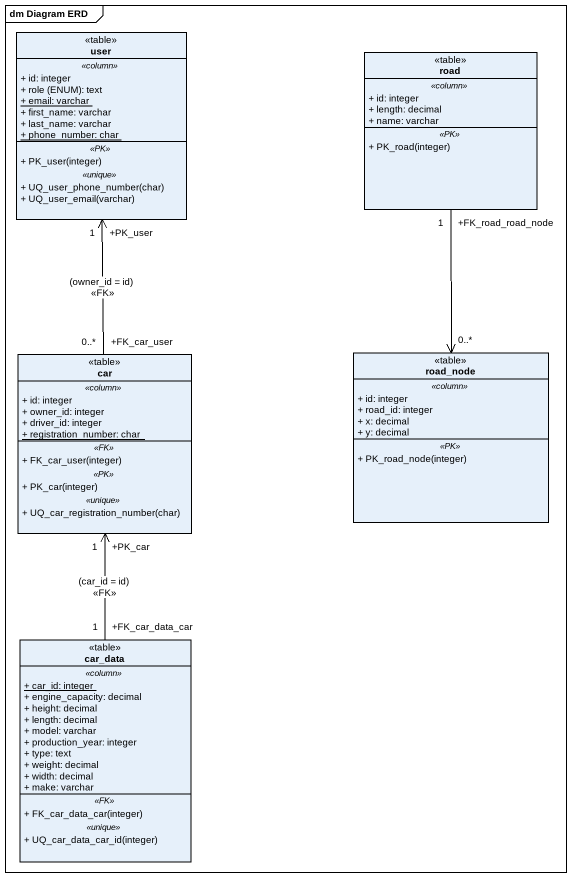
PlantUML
@startuml
mainframe dm Diagram ERD
hide circle
hide empty members
skinparam classAttributeIconSize 0
class user <<table>> {
  .. <<column>> ..
  + id: integer
  {field} + role (ENUM): text
  {static} + email: varchar
  + first_name: varchar
  + last_name: varchar
  {static} + phone_number: char
  .. <<PK>> ..
  + PK_user(integer)
  .. <<unique>> ..
  + UQ_user_phone_number(char)
  + UQ_user_email(varchar)
}
class road <<table>> {
  .. <<column>> ..
  + id: integer
  + length: decimal
  + name: varchar
  .. <<PK>> ..
  + PK_road(integer)
}
class car <<table>> {
  .. <<column>> ..
  + id: integer
  + owner_id: integer
  + driver_id: integer
  {static} + registration_number: char
  .. <<FK>> ..
  + FK_car_user(integer)
  .. <<PK>> ..
  + PK_car(integer)
  .. <<unique>> ..
  + UQ_car_registration_number(char)
}
class road_node <<table>> {
  .. <<column>> ..
  + id: integer
  + road_id: integer
  + x: decimal
  + y: decimal
  .. <<PK>> ..
  + PK_road_node(integer)
}
class car_data <<table>> {
  .. <<column>> ..
  {static} + car_id: integer
  + engine_capacity: decimal
  + height: decimal
  + length: decimal
  + model: varchar
  + production_year: integer
  + type: text
  + weight: decimal
  + width: decimal
  + make: varchar
  .. <<FK>> ..
  + FK_car_data_car(integer)
  .. <<unique>> ..
  + UQ_car_data_car_id(integer)
}
road "+FK_road_road_node\n1" --> "0..*" road_node
car "+FK_car_user\n0..*" -up-> "+PK_user\n1" user : (owner_id = id)\n<<FK>>
car_data "+FK_car_data_car\n1" -up-> "+PK_car\n1" car : (car_id = id)\n<<FK>>
@enduml
